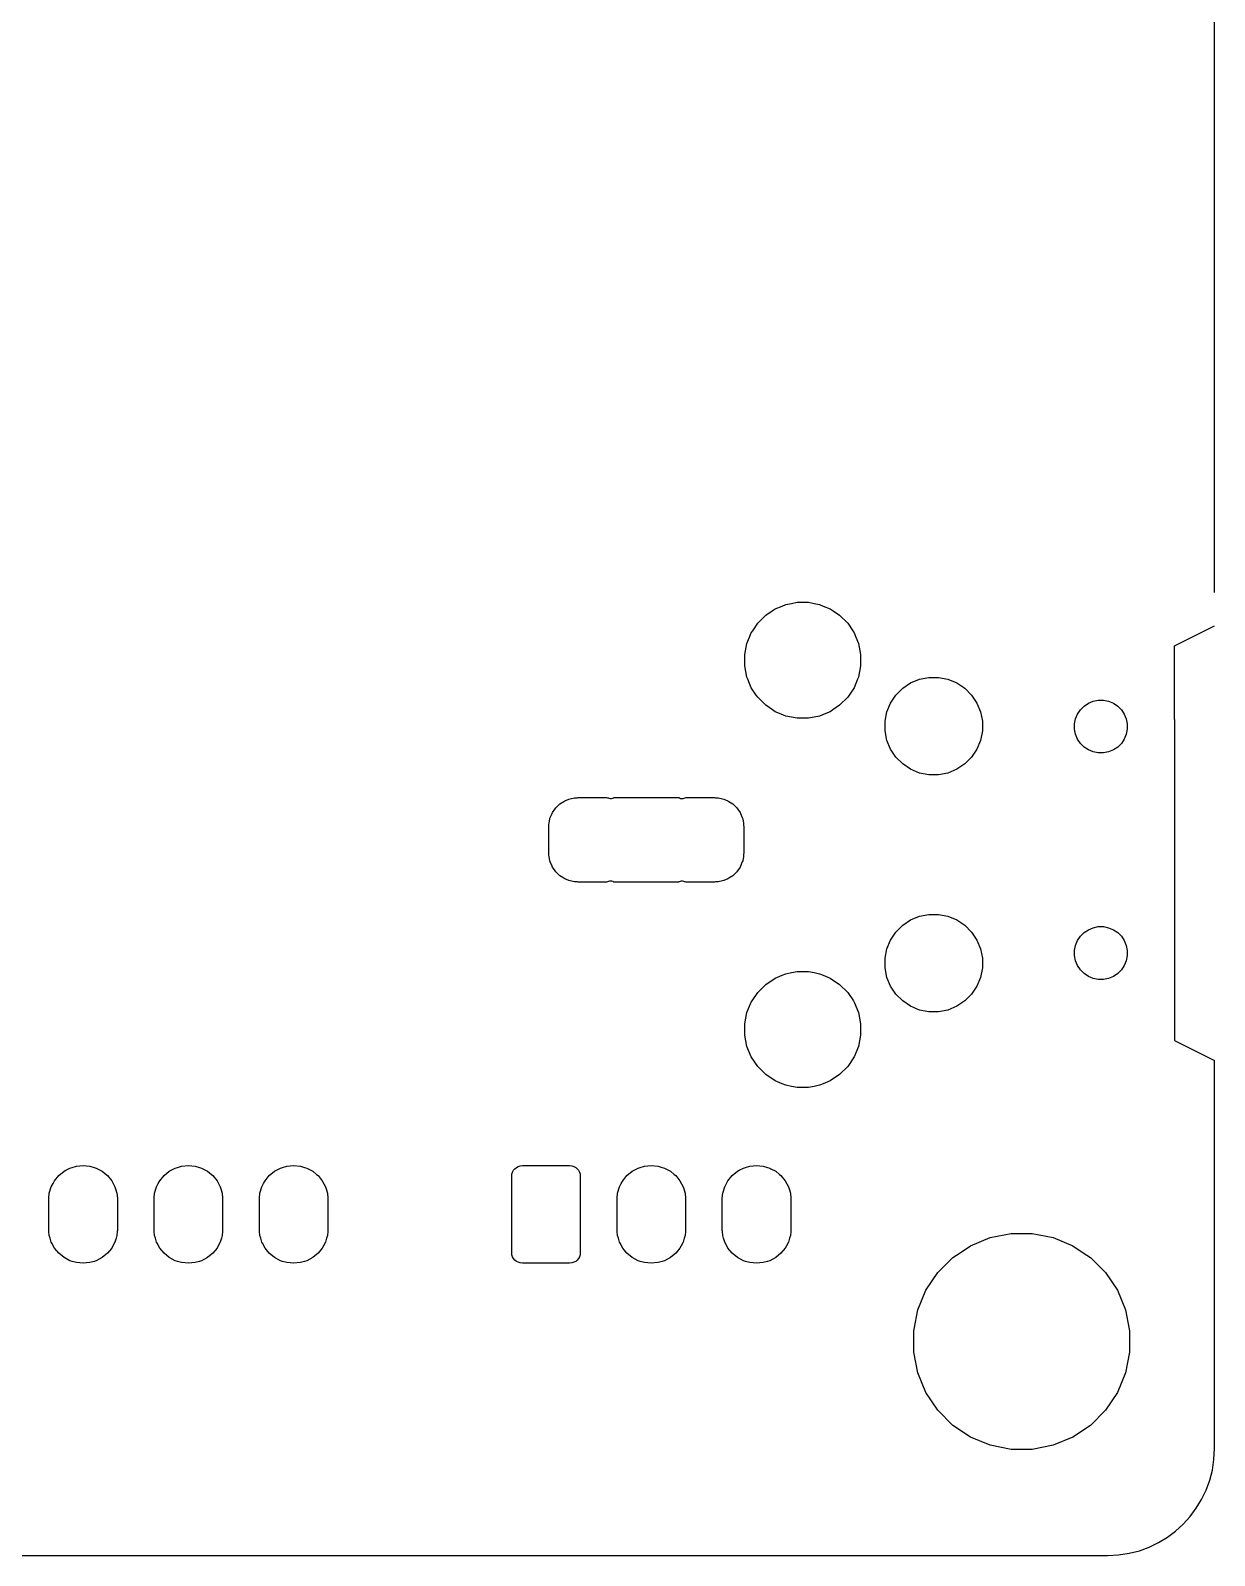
# Model space of a CAD drawing. Extents: x 51.8 to 142.9, y -95.9 to -38.
# Drawn here: x 120.38 to 142.88, y -95.89 to -66.93 of the extents above; entities that cross this region are included whole.
import ezdxf

# ---------------------------------------------------------------- set-up
doc = ezdxf.new("R2010")
doc.units = 0
doc.header["$MEASUREMENT"] = 0
doc.layers.add('BLACK', color=7, linetype='CONTINUOUS')

msp = doc.modelspace()

# ---------------------------------------------------------------- linework, layer by layer
at = {"layer": 'BLACK', "linetype": 'CONTINUOUS'}
for p, q in [((142.875, -77.597), (142.875, -55.372)), ((134.529, -77.9113), (134.659, -77.8577)), ((134.659, -77.8577), (134.73, -77.8283)), ((134.73, -77.8283), (134.836, -77.8072)), ((134.836, -77.8072), (134.943, -77.786)), ((134.943, -77.786), (135.159, -77.786)), ((135.159, -77.786), (135.266, -77.8072)), ((135.266, -77.8072), (135.372, -77.8283)), ((135.372, -77.8283), (135.443, -77.8577)), ((135.443, -77.8577), (135.573, -77.9113)), ((134.196, -78.1851), (134.349, -78.0318)), ((134.349, -78.0318), (134.474, -77.9487)), ((134.474, -77.9487), (134.529, -77.9113)), ((134.529, -77.9113), (134.529, -77.9113)), ((135.573, -77.9113), (135.573, -77.9113)), ((135.573, -77.9113), (135.628, -77.9487)), ((135.628, -77.9487), (135.753, -78.0318)), ((135.753, -78.0318), (135.906, -78.1851)), ((133.992, -78.5658), (134.041, -78.4493)), ((134.041, -78.4493), (134.075, -78.3655)), ((134.075, -78.3655), (134.101, -78.3266)), ((134.101, -78.3266), (134.196, -78.1852)), ((134.196, -78.1852), (134.196, -78.1851)), ((134.196, -78.1852), (134.196, -78.1852)), ((135.906, -78.1851), (135.906, -78.1852)), ((135.906, -78.1852), (135.906, -78.1852)), ((135.906, -78.1852), (136.001, -78.3266)), ((136.001, -78.3266), (136.027, -78.3655)), ((136.027, -78.3655), (136.061, -78.4493)), ((136.061, -78.4493), (136.11, -78.5658)), ((142.113, -78.613), (142.875, -78.232)), ((133.95, -78.7786), (133.992, -78.5658)), ((136.11, -78.5658), (136.152, -78.7786)), ((142.113, -80.01), (142.113, -78.613)), ((133.95, -78.9954), (133.95, -78.7786)), ((133.992, -79.2082), (133.95, -78.9954)), ((136.152, -78.9954), (136.11, -79.2082)), ((136.152, -78.7786), (136.152, -78.9954)), ((134.008, -79.2466), (133.992, -79.2082)), ((134.075, -79.4085), (134.008, -79.2466)), ((136.094, -79.2466), (136.027, -79.4085)), ((136.11, -79.2082), (136.094, -79.2466)), ((136.951, -79.4177), (137.102, -79.3164)), ((137.102, -79.3164), (137.271, -79.2466)), ((137.271, -79.2466), (137.45, -79.211)), ((137.45, -79.211), (137.632, -79.211)), ((137.632, -79.211), (137.811, -79.2466)), ((137.811, -79.2466), (137.98, -79.3164)), ((137.98, -79.3164), (138.131, -79.4177)), ((134.169, -79.548), (134.075, -79.4085)), ((134.075, -79.4085), (134.075, -79.4085)), ((134.196, -79.5888), (134.169, -79.548)), ((134.349, -79.7422), (134.196, -79.5888)), ((135.906, -79.5888), (135.753, -79.7422)), ((135.933, -79.548), (135.906, -79.5888)), ((136.027, -79.4085), (135.933, -79.548)), ((136.027, -79.4085), (136.027, -79.4085)), ((136.72, -79.6984), (136.822, -79.5467)), ((136.822, -79.5467), (136.951, -79.4177)), ((138.131, -79.4177), (138.26, -79.5467)), ((138.26, -79.5467), (138.362, -79.6984)), ((134.476, -79.8266), (134.349, -79.7422)), ((134.349, -79.7422), (134.349, -79.7422)), ((134.349, -79.7422), (134.349, -79.7422)), ((134.529, -79.8627), (134.476, -79.8266)), ((134.641, -79.9087), (134.529, -79.8627)), ((134.73, -79.9457), (134.641, -79.9087)), ((135.461, -79.9087), (135.372, -79.9457)), ((135.573, -79.8627), (135.461, -79.9087)), ((135.626, -79.8266), (135.573, -79.8627)), ((135.753, -79.7422), (135.626, -79.8266)), ((135.753, -79.7422), (135.753, -79.7422)), ((135.753, -79.7422), (135.753, -79.7422)), ((136.615, -80.0458), (136.651, -79.8669)), ((136.651, -79.8669), (136.72, -79.6984)), ((138.362, -79.6984), (138.431, -79.8669)), ((138.431, -79.8669), (138.467, -80.0458)), ((140.234, -79.9999), (140.272, -79.9087)), ((140.272, -79.9087), (140.327, -79.8266)), ((140.327, -79.8266), (140.397, -79.7569)), ((140.397, -79.7569), (140.479, -79.702)), ((140.479, -79.702), (140.57, -79.6643)), ((140.57, -79.6643), (140.667, -79.645)), ((140.667, -79.645), (140.765, -79.645)), ((140.765, -79.645), (140.862, -79.6643)), ((140.862, -79.6643), (140.953, -79.702)), ((140.953, -79.702), (141.035, -79.7569)), ((141.035, -79.7569), (141.105, -79.8266)), ((141.105, -79.8266), (141.16, -79.9087)), ((141.16, -79.9087), (141.198, -79.9999)), ((134.836, -79.9668), (134.73, -79.9457)), ((134.943, -79.988), (134.836, -79.9668)), ((135.159, -79.988), (134.943, -79.988)), ((135.266, -79.9668), (135.159, -79.988)), ((135.372, -79.9457), (135.266, -79.9668)), ((136.615, -80.2282), (136.615, -80.0458)), ((138.467, -80.0458), (138.467, -80.2282)), ((140.215, -80.0967), (140.234, -79.9999)), ((140.215, -80.1953), (140.215, -80.0967)), ((140.234, -80.2921), (140.215, -80.1953)), ((141.198, -79.9999), (141.217, -80.0967)), ((141.217, -80.1953), (141.198, -80.2921)), ((141.217, -80.0967), (141.217, -80.1953)), ((142.113, -80.01), (142.113, -84.582)), ((136.651, -80.4071), (136.615, -80.2282)), ((136.72, -80.5756), (136.651, -80.4071)), ((138.431, -80.4071), (138.362, -80.5756)), ((138.467, -80.2282), (138.431, -80.4071)), ((140.272, -80.3833), (140.234, -80.2921)), ((140.327, -80.4654), (140.272, -80.3833)), ((140.397, -80.5352), (140.327, -80.4654)), ((141.105, -80.4654), (141.035, -80.5352)), ((141.16, -80.3833), (141.105, -80.4654)), ((141.198, -80.2921), (141.16, -80.3833)), ((136.822, -80.7273), (136.72, -80.5756)), ((136.951, -80.8563), (136.822, -80.7273)), ((138.26, -80.7273), (138.131, -80.8563)), ((138.362, -80.5756), (138.26, -80.7273)), ((140.479, -80.59), (140.397, -80.5352)), ((140.57, -80.6277), (140.479, -80.59)), ((140.667, -80.647), (140.57, -80.6277)), ((140.765, -80.647), (140.667, -80.647)), ((140.862, -80.6277), (140.765, -80.647)), ((140.953, -80.59), (140.862, -80.6277)), ((141.035, -80.5352), (140.953, -80.59)), ((137.102, -80.9576), (136.951, -80.8563)), ((137.271, -81.0274), (137.102, -80.9576)), ((137.45, -81.063), (137.271, -81.0274)), ((137.632, -81.063), (137.45, -81.063)), ((137.811, -81.0274), (137.632, -81.063)), ((137.98, -80.9576), (137.811, -81.0274)), ((138.131, -80.8563), (137.98, -80.9576)), ((130.361, -81.6878), (130.422, -81.6272)), ((130.422, -81.6272), (130.439, -81.613)), ((130.439, -81.613), (130.51, -81.5653)), ((130.51, -81.5653), (130.53, -81.5548)), ((130.53, -81.5548), (130.609, -81.522)), ((130.609, -81.522), (130.631, -81.5155)), ((130.631, -81.5155), (130.715, -81.4988)), ((130.715, -81.4988), (130.737, -81.4966)), ((130.737, -81.4966), (130.756, -81.4966)), ((130.756, -81.4966), (130.768, -81.496)), ((130.768, -81.496), (130.786, -81.4941)), ((130.786, -81.4941), (131.324, -81.4941)), ((131.324, -81.4941), (131.34, -81.4957)), ((131.34, -81.4957), (131.355, -81.5001)), ((131.355, -81.5001), (131.368, -81.5056)), ((131.368, -81.5056), (131.392, -81.5104)), ((131.392, -81.5104), (131.416, -81.5104)), ((131.416, -81.5104), (131.44, -81.5056)), ((131.44, -81.5056), (131.463, -81.4962)), ((131.463, -81.4962), (131.465, -81.495)), ((131.465, -81.495), (132.696, -81.495)), ((132.696, -81.495), (132.708, -81.5015)), ((132.708, -81.5015), (132.732, -81.5086)), ((132.732, -81.5086), (132.756, -81.511)), ((132.756, -81.511), (132.78, -81.5086)), ((132.78, -81.5086), (132.799, -81.5021)), ((132.799, -81.5022), (132.82, -81.4957)), ((132.799, -81.5021), (132.799, -81.5022)), ((132.82, -81.4957), (132.836, -81.4941)), ((132.836, -81.4941), (133.374, -81.4941)), ((133.374, -81.4941), (133.392, -81.496)), ((133.392, -81.496), (133.404, -81.4966)), ((133.404, -81.4966), (133.423, -81.4966)), ((133.423, -81.4966), (133.445, -81.4988)), ((133.445, -81.4988), (133.529, -81.5155)), ((133.529, -81.5155), (133.551, -81.522)), ((133.551, -81.522), (133.63, -81.5548)), ((133.63, -81.5548), (133.65, -81.5653)), ((133.65, -81.5653), (133.721, -81.613)), ((133.721, -81.613), (133.738, -81.6272)), ((133.738, -81.6272), (133.799, -81.6878)), ((130.233, -81.9809), (130.249, -81.8968)), ((130.249, -81.8968), (130.256, -81.8753)), ((130.256, -81.8753), (130.289, -81.7961)), ((130.289, -81.7961), (130.299, -81.7764)), ((130.299, -81.7764), (130.347, -81.7051)), ((130.347, -81.7051), (130.361, -81.6878)), ((133.799, -81.6878), (133.813, -81.7051)), ((133.813, -81.7051), (133.861, -81.7764)), ((133.861, -81.7764), (133.871, -81.7961)), ((133.871, -81.7961), (133.904, -81.8753)), ((133.904, -81.8753), (133.911, -81.8968)), ((133.911, -81.8968), (133.927, -81.9809)), ((130.228, -82.0521), (130.23, -82.0338)), ((130.228, -82.5399), (130.228, -82.0521)), ((130.23, -82.0338), (130.231, -82.0215)), ((130.231, -82.0031), (130.233, -81.9809)), ((130.231, -82.0215), (130.231, -82.0031)), ((133.927, -81.9809), (133.929, -82.0031)), ((133.929, -82.0031), (133.929, -82.0215)), ((133.929, -82.0215), (133.93, -82.0338)), ((133.93, -82.0338), (133.932, -82.0521)), ((133.932, -82.0521), (133.932, -82.5399)), ((130.23, -82.5582), (130.228, -82.5399)), ((130.231, -82.5704), (130.23, -82.5582)), ((130.231, -82.5889), (130.231, -82.5704)), ((130.233, -82.6111), (130.231, -82.5889)), ((130.249, -82.6952), (130.233, -82.6111)), ((130.256, -82.7167), (130.249, -82.6952)), ((130.289, -82.7959), (130.256, -82.7167)), ((130.299, -82.8156), (130.289, -82.7959)), ((133.871, -82.7959), (133.861, -82.8156)), ((133.904, -82.7167), (133.871, -82.7959)), ((133.911, -82.6952), (133.904, -82.7167)), ((133.927, -82.6111), (133.911, -82.6952)), ((133.929, -82.5889), (133.927, -82.6111)), ((133.93, -82.5582), (133.929, -82.5704)), ((133.929, -82.5704), (133.929, -82.5889)), ((133.932, -82.5399), (133.93, -82.5582)), ((130.347, -82.8869), (130.299, -82.8156)), ((130.361, -82.9042), (130.347, -82.8869)), ((130.422, -82.9648), (130.361, -82.9042)), ((130.439, -82.979), (130.422, -82.9648)), ((130.51, -83.0267), (130.439, -82.979)), ((130.53, -83.0372), (130.51, -83.0267)), ((130.609, -83.07), (130.53, -83.0372)), ((130.631, -83.0765), (130.609, -83.07)), ((130.715, -83.0932), (130.631, -83.0765)), ((130.737, -83.0954), (130.715, -83.0932)), ((130.756, -83.0954), (130.737, -83.0954)), ((130.768, -83.096), (130.756, -83.0954)), ((130.786, -83.0979), (130.768, -83.096)), ((131.324, -83.0979), (130.786, -83.0979)), ((131.34, -83.0963), (131.324, -83.0979)), ((131.361, -83.0898), (131.34, -83.0963)), ((131.38, -83.0834), (131.361, -83.0899)), ((131.361, -83.0899), (131.361, -83.0898)), ((131.404, -83.081), (131.38, -83.0834)), ((131.428, -83.0834), (131.404, -83.081)), ((131.452, -83.0905), (131.428, -83.0834)), ((131.464, -83.097), (131.452, -83.0905)), ((132.695, -83.097), (131.464, -83.097)), ((132.697, -83.0958), (132.695, -83.097)), ((132.72, -83.0864), (132.697, -83.0958)), ((132.744, -83.0816), (132.72, -83.0864)), ((132.768, -83.0816), (132.744, -83.0816)), ((132.792, -83.0864), (132.768, -83.0816)), ((132.805, -83.0919), (132.792, -83.0864)), ((132.82, -83.0963), (132.805, -83.0919)), ((132.836, -83.0979), (132.82, -83.0963)), ((133.374, -83.0979), (132.836, -83.0979)), ((133.392, -83.096), (133.374, -83.0979)), ((133.404, -83.0954), (133.392, -83.096)), ((133.423, -83.0954), (133.404, -83.0954)), ((133.445, -83.0932), (133.423, -83.0954)), ((133.529, -83.0765), (133.445, -83.0932)), ((133.551, -83.07), (133.529, -83.0765)), ((133.63, -83.0372), (133.551, -83.07)), ((133.65, -83.0267), (133.63, -83.0372)), ((133.721, -82.979), (133.65, -83.0267)), ((133.738, -82.9648), (133.721, -82.979)), ((133.799, -82.9042), (133.738, -82.9648)), ((133.813, -82.8869), (133.799, -82.9042)), ((133.861, -82.8156), (133.813, -82.8869)), ((136.822, -84.0467), (136.951, -83.9177)), ((136.951, -83.9177), (137.102, -83.8164)), ((137.102, -83.8164), (137.271, -83.7466)), ((137.271, -83.7466), (137.45, -83.711)), ((137.45, -83.711), (137.632, -83.711)), ((137.632, -83.711), (137.811, -83.7466)), ((137.811, -83.7466), (137.98, -83.8164)), ((137.98, -83.8164), (138.131, -83.9177)), ((138.131, -83.9177), (138.26, -84.0467)), ((140.479, -84.002), (140.57, -83.9643)), ((140.57, -83.9643), (140.667, -83.945)), ((140.667, -83.945), (140.765, -83.945)), ((140.765, -83.945), (140.862, -83.9643)), ((140.862, -83.9643), (140.953, -84.002)), ((136.651, -84.3669), (136.72, -84.1984)), ((136.72, -84.1984), (136.822, -84.0467)), ((138.26, -84.0467), (138.362, -84.1984)), ((138.362, -84.1984), (138.431, -84.3669)), ((140.234, -84.2999), (140.272, -84.2087)), ((140.272, -84.2087), (140.327, -84.1266)), ((140.327, -84.1266), (140.397, -84.0568)), ((140.397, -84.0568), (140.479, -84.002)), ((140.953, -84.002), (141.035, -84.0568)), ((141.035, -84.0568), (141.105, -84.1266)), ((141.105, -84.1266), (141.16, -84.2087)), ((141.16, -84.2087), (141.198, -84.2999)), ((136.615, -84.5458), (136.651, -84.3669)), ((136.615, -84.7282), (136.615, -84.5458)), ((138.431, -84.3669), (138.467, -84.5458)), ((138.467, -84.5458), (138.467, -84.7282)), ((140.215, -84.3967), (140.234, -84.2999)), ((140.215, -84.4953), (140.215, -84.3967)), ((140.234, -84.5921), (140.215, -84.4953)), ((141.198, -84.2999), (141.217, -84.3967)), ((141.217, -84.4953), (141.198, -84.5921)), ((141.217, -84.3967), (141.217, -84.4953)), ((134.659, -84.8677), (134.73, -84.8383)), ((134.73, -84.8383), (134.836, -84.8172)), ((134.836, -84.8172), (134.943, -84.796)), ((134.943, -84.796), (135.159, -84.796)), ((135.159, -84.796), (135.266, -84.8172)), ((135.266, -84.8172), (135.372, -84.8383)), ((135.372, -84.8383), (135.443, -84.8677)), ((136.651, -84.9071), (136.615, -84.7282)), ((138.467, -84.7282), (138.431, -84.9071)), ((140.272, -84.6833), (140.234, -84.5921)), ((140.327, -84.7654), (140.272, -84.6833)), ((140.397, -84.8351), (140.327, -84.7654)), ((140.479, -84.89), (140.397, -84.8351)), ((141.035, -84.8351), (140.953, -84.89)), ((141.105, -84.7654), (141.035, -84.8351)), ((141.16, -84.6833), (141.105, -84.7654)), ((141.198, -84.5921), (141.16, -84.6833)), ((142.113, -84.582), (142.113, -86.106)), ((134.196, -85.1951), (134.349, -85.0418)), ((134.349, -85.0418), (134.529, -84.9213)), ((134.529, -84.9213), (134.659, -84.8677)), ((135.443, -84.8677), (135.573, -84.9213)), ((135.573, -84.9213), (135.753, -85.0418)), ((135.753, -85.0418), (135.906, -85.1951)), ((136.72, -85.0756), (136.651, -84.9071)), ((136.822, -85.2273), (136.72, -85.0756)), ((138.362, -85.0756), (138.26, -85.2273)), ((138.431, -84.9071), (138.362, -85.0756)), ((140.57, -84.9277), (140.479, -84.89)), ((140.667, -84.947), (140.57, -84.9277)), ((140.765, -84.947), (140.667, -84.947)), ((140.862, -84.9277), (140.765, -84.947)), ((140.953, -84.89), (140.862, -84.9277)), ((133.992, -85.5759), (134.075, -85.3755)), ((134.075, -85.3755), (134.088, -85.3563)), ((134.088, -85.3563), (134.196, -85.1952)), ((134.196, -85.1952), (134.196, -85.1951)), ((134.196, -85.1952), (134.196, -85.1952)), ((135.906, -85.1951), (135.906, -85.1952)), ((135.906, -85.1952), (135.906, -85.1952)), ((135.906, -85.1952), (136.014, -85.3563)), ((136.014, -85.3563), (136.027, -85.3755)), ((136.027, -85.3755), (136.11, -85.5759)), ((136.951, -85.3563), (136.822, -85.2273)), ((137.102, -85.4576), (136.951, -85.3563)), ((138.131, -85.3563), (137.98, -85.4576)), ((138.26, -85.2273), (138.131, -85.3563)), ((133.95, -85.7886), (133.992, -85.5759)), ((136.11, -85.5759), (136.152, -85.7886)), ((137.271, -85.5274), (137.102, -85.4576)), ((137.45, -85.563), (137.271, -85.5274)), ((137.632, -85.563), (137.45, -85.563)), ((137.811, -85.5274), (137.632, -85.563)), ((137.98, -85.4576), (137.811, -85.5274)), ((133.95, -86.0054), (133.95, -85.7886)), ((136.152, -85.7886), (136.152, -86.0054)), ((133.992, -86.2181), (133.95, -86.0054)), ((134.075, -86.4185), (133.992, -86.2181)), ((136.11, -86.2181), (136.027, -86.4185)), ((136.152, -86.0054), (136.11, -86.2181)), ((142.113, -86.106), (142.875, -86.487)), ((134.196, -86.5988), (134.075, -86.4185)), ((136.027, -86.4185), (135.906, -86.5988)), ((142.875, -93.853), (142.875, -86.487)), ((134.349, -86.7522), (134.196, -86.5988)), ((134.529, -86.8727), (134.349, -86.7522)), ((135.753, -86.7522), (135.573, -86.8727)), ((135.906, -86.5988), (135.753, -86.7522)), ((134.659, -86.9263), (134.529, -86.8727)), ((134.73, -86.9557), (134.659, -86.9263)), ((134.836, -86.9768), (134.73, -86.9557)), ((134.943, -86.998), (134.836, -86.9768)), ((135.159, -86.998), (134.943, -86.998)), ((135.266, -86.9768), (135.159, -86.998)), ((135.372, -86.9557), (135.266, -86.9768)), ((135.443, -86.9263), (135.372, -86.9557)), ((135.573, -86.8727), (135.443, -86.9263)), ((120.917, -88.6704), (121.017, -88.5891)), ((121.017, -88.5891), (121.051, -88.5705)), ((121.051, -88.5705), (121.13, -88.5286)), ((121.13, -88.5286), (121.171, -88.5162)), ((121.171, -88.5162), (121.252, -88.4914)), ((121.252, -88.4914), (121.38, -88.4789)), ((121.38, -88.4789), (121.508, -88.4914)), ((121.508, -88.4914), (121.589, -88.5162)), ((121.589, -88.5162), (121.63, -88.5286)), ((121.63, -88.5286), (121.653, -88.5405)), ((121.653, -88.5405), (121.743, -88.5891)), ((121.743, -88.5891), (121.743, -88.5891)), ((121.743, -88.5891), (121.743, -88.5891)), ((121.743, -88.5891), (121.817, -88.6494)), ((122.917, -88.6704), (123.017, -88.5891)), ((123.017, -88.5891), (123.051, -88.5705)), ((123.051, -88.5705), (123.13, -88.5286)), ((123.13, -88.5286), (123.171, -88.5162)), ((123.171, -88.5162), (123.252, -88.4914)), ((123.252, -88.4914), (123.38, -88.4789)), ((123.38, -88.4789), (123.508, -88.4914)), ((123.508, -88.4914), (123.589, -88.5162)), ((123.589, -88.5162), (123.63, -88.5286)), ((123.63, -88.5286), (123.653, -88.5405)), ((123.653, -88.5405), (123.743, -88.5891)), ((123.743, -88.5891), (123.743, -88.5891)), ((123.743, -88.5891), (123.743, -88.5891)), ((123.743, -88.5891), (123.817, -88.6494)), ((124.917, -88.6704), (125.017, -88.5891)), ((125.017, -88.5891), (125.051, -88.5705)), ((125.051, -88.5705), (125.13, -88.5286)), ((125.13, -88.5286), (125.171, -88.5162)), ((125.171, -88.5162), (125.252, -88.4914)), ((125.252, -88.4914), (125.38, -88.4789)), ((125.38, -88.4789), (125.508, -88.4914)), ((125.508, -88.4914), (125.589, -88.5162)), ((125.589, -88.5162), (125.63, -88.5286)), ((125.63, -88.5286), (125.653, -88.5405)), ((125.653, -88.5405), (125.743, -88.5891)), ((125.743, -88.5891), (125.743, -88.5891)), ((125.743, -88.5891), (125.743, -88.5891)), ((125.743, -88.5891), (125.817, -88.6494)), ((129.528, -88.6418), (129.54, -88.6047)), ((129.54, -88.6047), (129.558, -88.5705)), ((129.558, -88.5705), (129.583, -88.5405)), ((129.583, -88.5405), (129.612, -88.5159)), ((129.612, -88.5159), (129.647, -88.4977)), ((129.647, -88.4977), (129.684, -88.4864)), ((129.684, -88.4864), (129.728, -88.482)), ((129.728, -88.482), (130.622, -88.482)), ((130.622, -88.482), (130.666, -88.4864)), ((130.666, -88.4864), (130.703, -88.4977)), ((130.703, -88.4977), (130.738, -88.5159)), ((130.738, -88.5159), (130.767, -88.5405)), ((130.767, -88.5405), (130.792, -88.5705)), ((130.792, -88.5705), (130.81, -88.6047)), ((130.81, -88.6047), (130.822, -88.6418)), ((131.712, -88.6704), (131.812, -88.5891)), ((131.812, -88.5891), (131.846, -88.5705)), ((131.846, -88.5705), (131.925, -88.5286)), ((131.925, -88.5286), (131.966, -88.5162)), ((131.966, -88.5162), (132.047, -88.4914)), ((132.047, -88.4914), (132.175, -88.4789)), ((132.175, -88.4789), (132.303, -88.4914)), ((132.303, -88.4914), (132.384, -88.5162)), ((132.384, -88.5162), (132.425, -88.5286)), ((132.425, -88.5286), (132.448, -88.5405)), ((132.448, -88.5405), (132.538, -88.5891)), ((132.538, -88.5891), (132.538, -88.5891)), ((132.538, -88.5891), (132.538, -88.5891)), ((132.538, -88.5891), (132.612, -88.6494)), ((133.712, -88.6704), (133.812, -88.5891)), ((133.812, -88.5891), (133.846, -88.5705)), ((133.846, -88.5705), (133.925, -88.5286)), ((133.925, -88.5286), (133.966, -88.5162)), ((133.966, -88.5162), (134.047, -88.4914)), ((134.047, -88.4914), (134.175, -88.4789)), ((134.175, -88.4789), (134.303, -88.4914)), ((134.303, -88.4914), (134.384, -88.5162)), ((134.384, -88.5162), (134.425, -88.5286)), ((134.425, -88.5286), (134.448, -88.5405)), ((134.448, -88.5405), (134.538, -88.5891)), ((134.538, -88.5891), (134.538, -88.5891)), ((134.538, -88.5891), (134.538, -88.5891)), ((134.538, -88.5891), (134.612, -88.6494)), ((120.738, -89.0054), (120.776, -88.8827)), ((120.776, -88.8827), (120.808, -88.8222)), ((120.776, -88.8827), (120.776, -88.8827)), ((120.808, -88.8222), (120.836, -88.7696)), ((120.836, -88.7696), (120.917, -88.6704)), ((121.817, -88.6494), (121.843, -88.6704)), ((121.843, -88.6704), (121.924, -88.7696)), ((121.924, -88.7696), (121.924, -88.7696)), ((121.924, -88.7696), (121.984, -88.8827)), ((121.984, -88.8827), (121.997, -88.9236)), ((122.738, -89.0054), (122.776, -88.8827)), ((122.776, -88.8827), (122.808, -88.8222)), ((122.776, -88.8827), (122.776, -88.8827)), ((122.808, -88.8222), (122.836, -88.7696)), ((122.836, -88.7696), (122.917, -88.6704)), ((123.817, -88.6494), (123.843, -88.6704)), ((123.843, -88.6704), (123.924, -88.7696)), ((123.924, -88.7696), (123.924, -88.7696)), ((123.924, -88.7696), (123.984, -88.8827)), ((123.984, -88.8827), (123.997, -88.9236)), ((124.738, -89.0054), (124.776, -88.8827)), ((124.776, -88.8827), (124.808, -88.8222)), ((124.776, -88.8827), (124.776, -88.8827)), ((124.808, -88.8222), (124.836, -88.7696)), ((124.836, -88.7696), (124.917, -88.6704)), ((125.817, -88.6494), (125.843, -88.6704)), ((125.843, -88.6704), (125.924, -88.7696)), ((125.924, -88.7696), (125.924, -88.7696)), ((125.924, -88.7696), (125.984, -88.8827)), ((125.984, -88.8827), (125.997, -88.9236)), ((129.524, -88.6865), (129.528, -88.6418)), ((129.524, -90.1295), (129.524, -88.6865)), ((130.822, -88.6418), (130.826, -88.6865)), ((130.826, -88.6865), (130.826, -90.1295)), ((131.533, -89.0054), (131.571, -88.8827)), ((131.571, -88.8827), (131.603, -88.8222)), ((131.571, -88.8827), (131.571, -88.8827)), ((131.603, -88.8222), (131.631, -88.7696)), ((131.631, -88.7696), (131.712, -88.6704)), ((132.612, -88.6494), (132.638, -88.6704)), ((132.638, -88.6704), (132.719, -88.7696)), ((132.719, -88.7696), (132.719, -88.7696)), ((132.719, -88.7696), (132.779, -88.8827)), ((132.779, -88.8827), (132.792, -88.9236)), ((133.533, -89.0054), (133.571, -88.8827)), ((133.571, -88.8827), (133.603, -88.8222)), ((133.571, -88.8827), (133.571, -88.8827)), ((133.603, -88.8222), (133.631, -88.7696)), ((133.631, -88.7696), (133.712, -88.6704)), ((134.612, -88.6494), (134.638, -88.6704)), ((134.638, -88.6704), (134.719, -88.7696)), ((134.719, -88.7696), (134.719, -88.7696)), ((134.719, -88.7696), (134.779, -88.8827)), ((134.779, -88.8827), (134.792, -88.9236)), ((120.729, -89.101), (120.738, -89.0054)), ((120.729, -89.715), (120.729, -89.101)), ((120.738, -89.0054), (120.738, -89.0054)), ((121.997, -88.9236), (122.022, -89.0054)), ((122.022, -89.0054), (122.022, -89.0054)), ((122.022, -89.0054), (122.031, -89.101)), ((122.031, -89.101), (122.031, -89.715)), ((122.729, -89.101), (122.738, -89.0054)), ((122.729, -89.715), (122.729, -89.101)), ((122.738, -89.0054), (122.738, -89.0054)), ((123.997, -88.9236), (124.022, -89.0054)), ((124.022, -89.0054), (124.022, -89.0054)), ((124.022, -89.0054), (124.031, -89.101)), ((124.031, -89.101), (124.031, -89.715)), ((124.729, -89.101), (124.738, -89.0054)), ((124.729, -89.715), (124.729, -89.101)), ((124.738, -89.0054), (124.738, -89.0054)), ((125.997, -88.9236), (126.022, -89.0054)), ((126.022, -89.0054), (126.022, -89.0054)), ((126.022, -89.0054), (126.031, -89.101)), ((126.031, -89.101), (126.031, -89.715)), ((131.524, -89.101), (131.533, -89.0054)), ((131.524, -89.715), (131.524, -89.101)), ((131.533, -89.0054), (131.533, -89.0054)), ((132.792, -88.9236), (132.817, -89.0054)), ((132.817, -89.0054), (132.817, -89.0054)), ((132.817, -89.0054), (132.826, -89.101)), ((132.826, -89.101), (132.826, -89.715)), ((133.524, -89.101), (133.533, -89.0054)), ((133.524, -89.715), (133.524, -89.101)), ((133.533, -89.0054), (133.533, -89.0054)), ((134.792, -88.9236), (134.817, -89.0054)), ((134.817, -89.0054), (134.817, -89.0054)), ((134.817, -89.0054), (134.826, -89.101)), ((134.826, -89.101), (134.826, -89.715)), ((120.731, -89.7345), (120.729, -89.715)), ((120.738, -89.8106), (120.731, -89.7345)), ((122.029, -89.7345), (122.022, -89.8106)), ((122.031, -89.715), (122.029, -89.7345)), ((122.731, -89.7345), (122.729, -89.715)), ((122.738, -89.8106), (122.731, -89.7345)), ((124.029, -89.7345), (124.022, -89.8106)), ((124.031, -89.715), (124.029, -89.7345)), ((124.731, -89.7345), (124.729, -89.715)), ((124.738, -89.8106), (124.731, -89.7345)), ((126.029, -89.7345), (126.022, -89.8106)), ((126.031, -89.715), (126.029, -89.7345)), ((131.526, -89.7345), (131.524, -89.715)), ((131.533, -89.8106), (131.526, -89.7345)), ((132.824, -89.7345), (132.817, -89.8106)), ((132.826, -89.715), (132.824, -89.7345)), ((133.526, -89.7345), (133.524, -89.715)), ((133.533, -89.8106), (133.526, -89.7345)), ((134.824, -89.7345), (134.817, -89.8106)), ((134.826, -89.715), (134.824, -89.7345)), ((120.754, -89.8617), (120.738, -89.8106)), ((120.776, -89.9333), (120.754, -89.8617)), ((120.788, -89.9573), (120.776, -89.9333)), ((120.836, -90.0464), (120.788, -89.9573)), ((120.917, -90.1456), (120.836, -90.0464)), ((121.924, -90.0464), (121.843, -90.1456)), ((121.947, -90.0034), (121.924, -90.0464)), ((121.984, -89.9333), (121.947, -90.0034)), ((122.006, -89.8617), (121.984, -89.9333)), ((122.022, -89.8106), (122.006, -89.8617)), ((122.754, -89.8617), (122.738, -89.8106)), ((122.776, -89.9333), (122.754, -89.8617)), ((122.788, -89.9573), (122.776, -89.9333)), ((122.836, -90.0464), (122.788, -89.9573)), ((122.917, -90.1456), (122.836, -90.0464)), ((123.924, -90.0464), (123.843, -90.1456)), ((123.947, -90.0034), (123.924, -90.0464)), ((123.984, -89.9333), (123.947, -90.0034)), ((124.006, -89.8617), (123.984, -89.9333)), ((124.022, -89.8106), (124.006, -89.8617)), ((124.754, -89.8617), (124.738, -89.8106)), ((124.776, -89.9333), (124.754, -89.8617)), ((124.788, -89.9573), (124.776, -89.9333)), ((124.836, -90.0464), (124.788, -89.9573)), ((124.917, -90.1456), (124.836, -90.0464)), ((125.924, -90.0464), (125.843, -90.1456)), ((125.947, -90.0034), (125.924, -90.0464)), ((125.984, -89.9333), (125.947, -90.0034)), ((126.006, -89.8617), (125.984, -89.9333)), ((126.022, -89.8106), (126.006, -89.8617)), ((131.549, -89.8617), (131.533, -89.8106)), ((131.571, -89.9333), (131.549, -89.8617)), ((131.583, -89.9573), (131.571, -89.9333)), ((131.631, -90.0464), (131.583, -89.9573)), ((131.712, -90.1456), (131.631, -90.0464)), ((132.719, -90.0464), (132.638, -90.1456)), ((132.742, -90.0034), (132.719, -90.0464)), ((132.779, -89.9333), (132.742, -90.0034)), ((132.801, -89.8617), (132.779, -89.9333)), ((132.817, -89.8106), (132.801, -89.8617)), ((133.549, -89.8617), (133.533, -89.8106)), ((133.571, -89.9333), (133.549, -89.8617)), ((133.583, -89.9573), (133.571, -89.9333)), ((133.631, -90.0464), (133.583, -89.9573)), ((133.712, -90.1456), (133.631, -90.0464)), ((134.719, -90.0464), (134.638, -90.1456)), ((134.742, -90.0034), (134.719, -90.0464)), ((134.779, -89.9333), (134.742, -90.0034)), ((134.801, -89.8617), (134.779, -89.9333)), ((134.817, -89.8106), (134.801, -89.8617)), ((138.042, -90.1352), (138.239, -90.0034)), ((138.239, -90.0034), (138.613, -89.8488)), ((138.613, -89.8488), (139.009, -89.77)), ((138.613, -89.8488), (138.613, -89.8488)), ((138.613, -89.8488), (138.613, -89.8488)), ((139.009, -89.77), (139.413, -89.77)), ((139.413, -89.77), (139.809, -89.8488)), ((139.809, -89.8488), (139.809, -89.8488)), ((139.809, -89.8488), (139.809, -89.8488)), ((139.809, -89.8488), (140.183, -90.0034)), ((140.183, -90.0034), (140.38, -90.1352)), ((121.017, -90.2269), (120.917, -90.1456)), ((121.13, -90.2874), (121.017, -90.2269)), ((121.017, -90.2269), (121.017, -90.2269)), ((121.171, -90.2998), (121.13, -90.2874)), ((121.252, -90.3246), (121.171, -90.2998)), ((121.38, -90.3371), (121.252, -90.3246)), ((121.508, -90.3246), (121.38, -90.3371)), ((121.589, -90.2998), (121.508, -90.3246)), ((121.63, -90.2874), (121.589, -90.2998)), ((121.743, -90.2269), (121.63, -90.2874)), ((121.843, -90.1456), (121.743, -90.2269)), ((121.743, -90.2269), (121.743, -90.2269)), ((123.017, -90.2269), (122.917, -90.1456)), ((123.13, -90.2874), (123.017, -90.2269)), ((123.017, -90.2269), (123.017, -90.2269)), ((123.171, -90.2998), (123.13, -90.2874)), ((123.252, -90.3246), (123.171, -90.2998)), ((123.38, -90.3371), (123.252, -90.3246)), ((123.508, -90.3246), (123.38, -90.3371)), ((123.589, -90.2998), (123.508, -90.3246)), ((123.63, -90.2874), (123.589, -90.2998)), ((123.743, -90.2269), (123.63, -90.2874)), ((123.843, -90.1456), (123.743, -90.2269)), ((123.743, -90.2269), (123.743, -90.2269)), ((125.017, -90.2269), (124.917, -90.1456)), ((125.13, -90.2874), (125.017, -90.2269)), ((125.017, -90.2269), (125.017, -90.2269)), ((125.171, -90.2998), (125.13, -90.2874)), ((125.252, -90.3246), (125.171, -90.2998)), ((125.38, -90.3371), (125.252, -90.3246)), ((125.508, -90.3246), (125.38, -90.3371)), ((125.589, -90.2998), (125.508, -90.3246)), ((125.63, -90.2874), (125.589, -90.2998)), ((125.743, -90.2269), (125.63, -90.2874)), ((125.843, -90.1456), (125.743, -90.2269)), ((125.743, -90.2269), (125.743, -90.2269)), ((129.528, -90.1742), (129.524, -90.1295)), ((129.54, -90.2113), (129.528, -90.1742)), ((129.558, -90.2455), (129.54, -90.2113)), ((129.583, -90.2755), (129.558, -90.2455)), ((129.612, -90.3001), (129.583, -90.2755)), ((129.647, -90.3183), (129.612, -90.3001)), ((129.684, -90.3296), (129.647, -90.3183)), ((129.728, -90.334), (129.684, -90.3296)), ((130.622, -90.334), (129.728, -90.334)), ((130.666, -90.3296), (130.622, -90.334)), ((130.703, -90.3183), (130.666, -90.3296)), ((130.738, -90.3001), (130.703, -90.3183)), ((130.767, -90.2755), (130.738, -90.3001)), ((130.792, -90.2455), (130.767, -90.2755)), ((130.81, -90.2113), (130.792, -90.2455)), ((130.822, -90.1742), (130.81, -90.2113)), ((130.826, -90.1295), (130.822, -90.1742)), ((131.812, -90.2269), (131.712, -90.1456)), ((131.925, -90.2874), (131.812, -90.2269)), ((131.812, -90.2269), (131.812, -90.2269)), ((131.966, -90.2998), (131.925, -90.2874)), ((132.047, -90.3246), (131.966, -90.2998)), ((132.175, -90.3371), (132.047, -90.3246)), ((132.303, -90.3246), (132.175, -90.3371)), ((132.384, -90.2998), (132.303, -90.3246)), ((132.425, -90.2874), (132.384, -90.2998)), ((132.538, -90.2269), (132.425, -90.2874)), ((132.638, -90.1456), (132.538, -90.2269)), ((132.538, -90.2269), (132.538, -90.2269)), ((133.812, -90.2269), (133.712, -90.1456)), ((133.925, -90.2874), (133.812, -90.2269)), ((133.812, -90.2269), (133.812, -90.2269)), ((133.966, -90.2998), (133.925, -90.2874)), ((134.047, -90.3246), (133.966, -90.2998)), ((134.175, -90.3371), (134.047, -90.3246)), ((134.303, -90.3246), (134.175, -90.3371)), ((134.384, -90.2998), (134.303, -90.3246)), ((134.425, -90.2874), (134.384, -90.2998)), ((134.538, -90.2269), (134.425, -90.2874)), ((134.638, -90.1456), (134.538, -90.2269)), ((134.538, -90.2269), (134.538, -90.2269)), ((137.618, -90.5136), (137.904, -90.2279)), ((137.904, -90.2279), (138.042, -90.1352)), ((140.38, -90.1352), (140.518, -90.2279)), ((140.518, -90.2279), (140.804, -90.5136)), ((137.393, -90.8495), (137.618, -90.5136)), ((137.618, -90.5136), (137.618, -90.5136)), ((140.804, -90.5136), (140.804, -90.5136)), ((140.804, -90.5136), (141.029, -90.8495)), ((137.239, -91.2227), (137.393, -90.8495)), ((141.029, -90.8495), (141.183, -91.2227)), ((137.166, -91.587), (137.239, -91.2227)), ((137.239, -91.2227), (137.239, -91.2227)), ((141.183, -91.2227), (141.183, -91.2227)), ((141.183, -91.2227), (141.256, -91.587)), ((137.16, -91.619), (137.166, -91.587)), ((137.16, -92.023), (137.16, -91.619)), ((141.256, -91.587), (141.262, -91.619)), ((141.262, -91.619), (141.262, -92.023)), ((137.239, -92.4193), (137.16, -92.023)), ((141.262, -92.023), (141.183, -92.4193)), ((137.393, -92.7925), (137.239, -92.4193)), ((141.183, -92.4193), (141.029, -92.7925)), ((137.618, -93.1284), (137.393, -92.7925)), ((137.393, -92.7925), (137.393, -92.7925)), ((141.029, -92.7925), (140.804, -93.1284)), ((141.029, -92.7925), (141.029, -92.7925)), ((137.904, -93.4141), (137.618, -93.1284)), ((140.804, -93.1284), (140.518, -93.4141)), ((138.239, -93.6386), (137.904, -93.4141)), ((137.904, -93.4141), (137.904, -93.4141)), ((140.518, -93.4141), (140.183, -93.6386)), ((140.518, -93.4141), (140.518, -93.4141)), ((138.613, -93.7932), (138.239, -93.6386)), ((139.009, -93.872), (138.613, -93.7932)), ((138.613, -93.7932), (138.613, -93.7932)), ((138.613, -93.7932), (138.613, -93.7932)), ((139.809, -93.7932), (139.413, -93.872)), ((140.183, -93.6386), (139.809, -93.7932)), ((139.809, -93.7932), (139.809, -93.7932)), ((139.809, -93.7932), (139.809, -93.7932)), ((139.413, -93.872), (139.009, -93.872)), ((53.975, -95.885), (140.843, -95.885))]:
    msp.add_line(p, q, dxfattribs=at)
at = {"layer": 'BLACK'}
msp.add_arc((140.843, -93.853), 2.032, -90, 0, dxfattribs=at)

doc.saveas('drawing.dxf')
